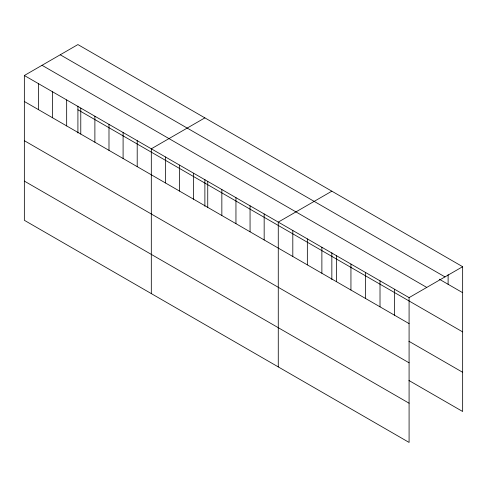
<?xml version="1.0" encoding="UTF-8"?>
<svg xmlns="http://www.w3.org/2000/svg" width="487" height="487" viewBox="0 0 487 487"><rect width="100%" height="100%" fill="white"/><g stroke="black" fill="none" stroke-linecap="round" stroke-linejoin="round"><path stroke-width="0.73" d="M462.65 266.699L409.086 297.624L409.086 442.427L24.35 220.301L24.35 75.503L77.914 44.573L462.65 266.699L462.65 411.497L408.934 380.487M204.881 117.872L151.311 148.803L151.311 293.6M331.842 191.178L278.272 222.102L278.272 366.906M60.242 54.781L444.972 276.902M439.268 279.191L462.65 292.687M42.028 65.295L426.758 287.421M24.35 75.503L409.086 297.624M77.914 109.776L462.65 331.897M24.35 101.491L409.086 323.618M408.934 341.284L462.65 372.293M24.35 140.7L409.086 362.821M24.35 181.097L409.086 403.218M448.113 274.644L448.113 284.298M394.549 289.235L394.549 315.223M380.012 280.841L380.012 306.834M365.481 272.452L365.481 298.44M350.944 264.057L350.944 290.051M336.414 255.669L336.414 281.663M331.842 252.747L331.842 279.562M321.877 247.274L321.877 273.268M307.346 238.886L307.346 264.879M292.809 230.491L292.809 256.485M264.167 213.957L264.167 239.951M250.062 205.812L250.062 231.806M235.952 197.667L235.952 223.661M221.847 189.522L221.847 215.516M207.742 181.377L207.742 207.371M204.881 179.441L204.881 206.263M193.631 173.232L193.631 199.226M179.526 165.093L179.526 191.081M165.422 156.948L165.422 182.935M137.206 140.658L137.206 166.651M123.095 132.513L123.095 158.506M108.991 124.368L108.991 150.361M94.886 116.223L94.886 142.216M80.775 108.077L80.775 134.071M77.914 106.142L77.914 132.963M66.67 99.932L66.67 125.926M52.566 91.787L52.566 117.781M38.455 83.642L38.455 109.636"/></g></svg>
